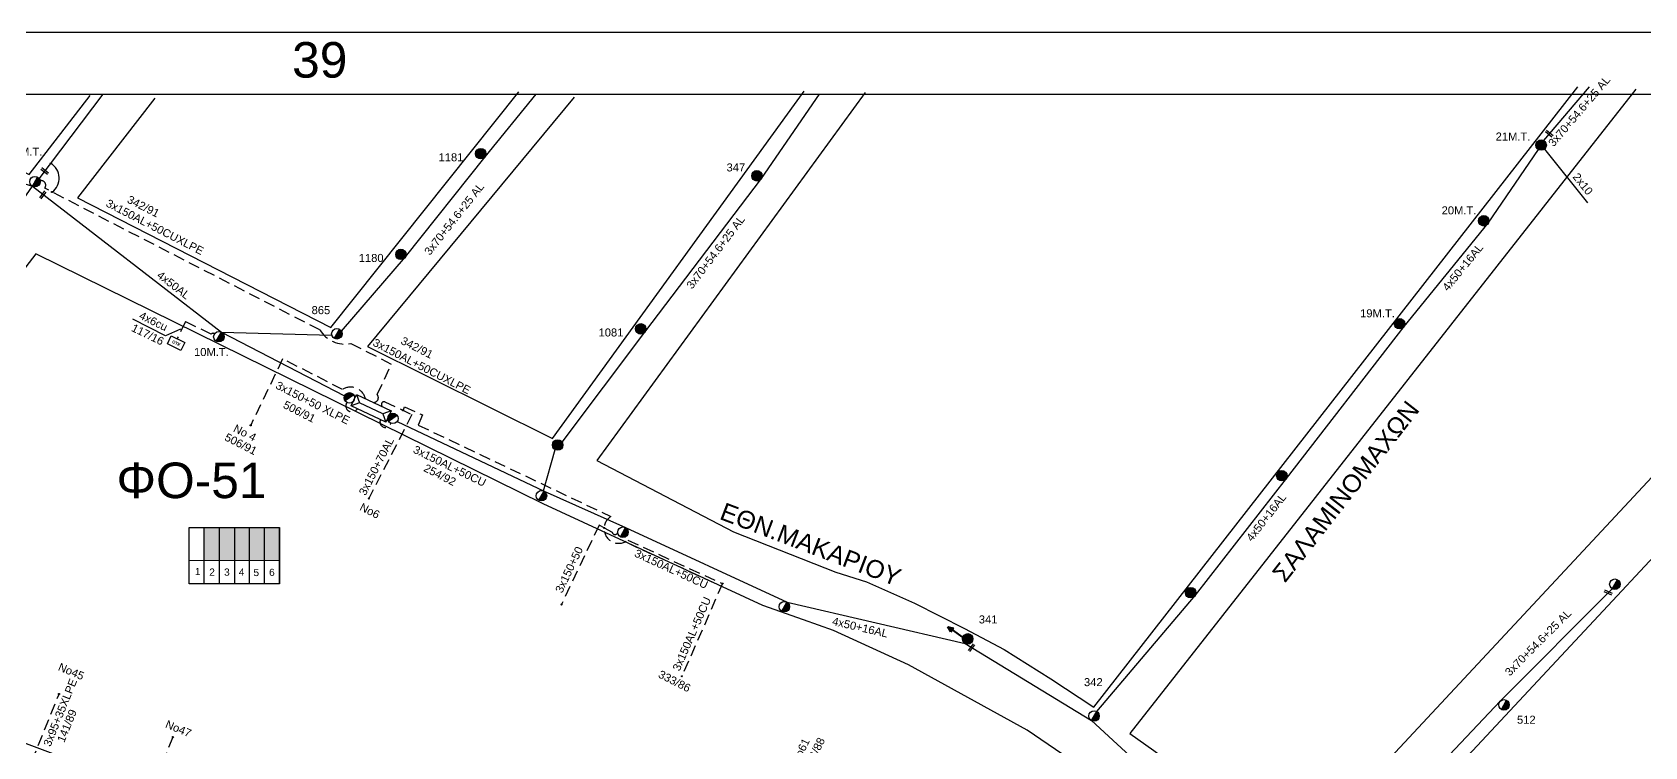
# Model space of a CAD drawing. Header units: millimetres. Extents: x 1020 to 3238, y 796 to 1818.
# Drawn here: x 2102.6 to 2465.3, y 1654.7 to 1815.4 of the extents above; entities that cross this region are included whole.
import ezdxf
from ezdxf.enums import TextEntityAlignment as Align

# ---------------------------------------------------------------- set-up
doc = ezdxf.new("R2010")
doc.units = ezdxf.units.MM
doc.linetypes.add('DASHED', pattern=[19.05, 12.7, -6.35])
for name, color, linetype, lineweight in [('2x10', 7, 'Continuous', 30), ('3x150+50', 7, 'Continuous', 30), ('3x150+50 XLPE', 7, 'SYN_LINE', 30), ('3x150+70AL', 7, 'DASHED', 30), ('3x150AL+50CU', 7, 'Continuous', 30), ('3x70+54.6+25 AL', 7, 'SYN_LINE', 30), ('3x95+35XLPE', 7, 'Continuous', 30), ('4x120+25 AL', 7, 'SYN_LINE', 30), ('4x50+16AL', 7, 'Continuous', 30), ('4x50AL', 7, 'Continuous', 30), ('Υπόβαθρο ΔΕΗ', 7, 'Continuous', 30)]:
    doc.layers.add(name, color=color, linetype=linetype, lineweight=lineweight)
for name, color, linetype in [('Pillar OTE', 7, 'Continuous'), ('text οδών', 7, 'Continuous'), ('text_kalodion', 7, 'Continuous'), ('ΑΓΝΩΣΤΟ ΕΝΑΕΡΙΟ ΚΑΛΩΔΙΟ', 7, 'Continuous'), ('Ασφαλειοκιβώτια Χ.Τ 9 αναχωρήσεων', 7, 'Continuous'), ('Επίτονοι', 7, 'Continuous'), ('Επιγραφές - Σχήματα', 7, 'Continuous'), ('Καλώδια ΧΤ   3x150AL+50XLPE', 7, 'DASHED'), ('Μηχανική τομή', 7, 'Continuous'), ('Στύλος Ξύλινος', 7, 'Continuous'), ('Στύλος Ξύλινος @ 1', 7, 'Continuous'), ('Στύλος ΦΜ', 7, 'Continuous'), ('Στύλος ΦΜ @ 1', 7, 'Continuous'), ('Συνδέσεις', 7, 'Continuous'), ('Υποσταθμός εναέριος 2 στύλων', 7, 'Continuous'), ('Υποσταθμός πόλεως', 7, 'Continuous'), ('Υπόγεια καλώδια Παροχών ΧΤ   4x50AL', 7, 'DASHED'), ('Υπόγεια καλώδια Παροχών ΧΤ   4x6', 7, 'DASHED')]:
    doc.layers.add(name, color=color, linetype=linetype)
doc.styles.add('arial', font='arial.ttf')
doc.styles.get("Standard").update_dxf_attribs({"font": 'arial.ttf'})
doc.linetypes.add('SYN_LINE', pattern='A,0.5,-0.0001,["/\\/\\/\\/",Standard,S=0.1,R=0,X=0,Y=-0.05],-0.25', length=0.7501)
doc.dimstyles.new('ISO-25', dxfattribs={"dimtxt": 2.5, "dimasz": 2.5, "dimexe": 1.25, "dimexo": 0.625, "dimtad": 1, "dimtxsty": 'Standard', "dimcen": 2.5, "dimadec": 0, "dimazin": 0, "dimtfac": 1, "dimtmove": 0, "dimatfit": 3, "dimfxl": 1, "dimarcsym": 0})

# ---------------------------------------------------------------- blocks, each defined once
blk = doc.blocks.new('ΥΠΑΡΧΩΝ ΤΣΙΜΕΝΤΕΝΙΟΣ ΣΤΥΛΟΣ')
at = {"layer": 'Στύλος ΦΜ'}
blk.add_hatch(color=7, dxfattribs=at).paths.add_polyline_path([(-1.29, -2.28, 0.574793), (2.62, 0, 0.268822), (1.3, 2.27)])
at = {"layer": 'Στύλος ΦΜ', "color": 7}
blk.add_line((-1.29, -2.28), (1.3, 2.27), dxfattribs=at)
blk.add_circle((0, 0), 2.62, dxfattribs=at)
at = {"layer": 'Στύλος ΦΜ', "flags": 4}
for tag, p in [('ΑΡΙΘΜΟΣ', (-4.68, 8.05)), ('ΤΥΠΟΣ', (-4.91, 3.03))]:
    blk.add_attdef(tag, p, '', height=4, dxfattribs=at)
blk = doc.blocks.new('ΥΠΟΣΤΑΘΜΟΣ ΕΝΑΕΡΙΟΣ ΕΠΙ 2 ΣΤΥΛΩΝ')
at = {"layer": 'Υποσταθμός εναέριος 2 στύλων', "linetype": 'Continuous'}
for points in [[(-11.97, -2.11, 0.574793), (-8.45, -0.07, 0.268822), (-9.64, 1.98)], [(9.68, -2.15, 0.574793), (13.19, -0.1, 0.268822), (12.01, 1.95)]]:
    blk.add_hatch(color=256, dxfattribs=at).paths.add_polyline_path(points)
for p, q in [((-11.97, -2.11), (-9.64, 1.98)), ((9.68, -2.15), (12.01, 1.95))]:
    blk.add_line(p, q, dxfattribs=at)
for centre in [(-10.81, -0.07), (10.84, -0.1)]:
    blk.add_circle(centre, 2.36, dxfattribs=at)
at = {"layer": 'Υποσταθμός πόλεως', "linetype": 'Continuous', "ltscale": 40}
blk.add_lwpolyline([(-8.57, 2.82), (8.57, 2.82), (8.57, -2.82), (-8.57, -2.82)], close=True, dxfattribs=at)
for points in [[(-5.75, 0), (-8.57, 2.82)], [(-8.57, -2.82), (-5.75, 0)], [(-5.75, 0), (5.75, 0)], [(5.75, 0), (8.57, 2.82)], [(8.57, -2.82), (5.75, 0)]]:
    blk.add_lwpolyline(points, dxfattribs=at)
at = {"layer": 'Υποσταθμός εναέριος 2 στύλων', "ltscale": 40, "flags": 1}
for tag, p in [('ΜΕΤΑΣΧΗΜΑΤΙΣΜΟΣ', (14.09, 2.51)), ('ΙΣΧΥΣ', (14.07, -0.28)), ('ΑΡΙΘΜΟΣ', (14.19, -3))]:
    blk.add_attdef(tag, p, '', height=1.8, dxfattribs=at)
blk = doc.blocks.new('ΥΠΑΡΧΩΝ ΞΥΛΙΝΟΣ ΣΤΥΛΟΣ')
at = {"layer": 'Στύλος Ξύλινος'}
h = blk.add_hatch(color=7, dxfattribs=at)
h.paths.add_polyline_path([(-2.62, 0, 0.270008), (-1.29, -2.28), (1.3, 2.27, 0.576266)])
h.paths.add_polyline_path([(-1.29, -2.28, 0.574793), (2.62, 0, 0.268822), (1.3, 2.27)])
at = {"layer": 'Στύλος Ξύλινος', "color": 7}
blk.add_line((-1.29, -2.28), (1.3, 2.27), dxfattribs=at)
blk.add_circle((0, 0), 2.62, dxfattribs=at)
at = {"layer": 'Στύλος Ξύλινος', "flags": 4}
for tag, p in [('ΑΡΙΘΜΟΣ', (-4.91, 8.6)), ('ΤΥΠΟΣ', (-4.85, 3.39))]:
    blk.add_attdef(tag, p, '', height=4, dxfattribs=at)
blk = doc.blocks.new('ΜΗΧΑΝΙΚΗ ΤΟΜΗ')
at = {"layer": 'Μηχανική τομή', "ltscale": 40}
for p, q in [((-1.9, 0.8), (5.7, 0.8)), ((-1.9, -0.8), (5.7, -0.8))]:
    blk.add_line(p, q, dxfattribs=at)
blk = doc.blocks.new('_ΣΥΝΔΕΣΗ')
at = {"layer": 'Συνδέσεις', "linetype": 'SYN_LINE', "ltscale": 40}
blk.add_hatch(color=256, dxfattribs=at).paths.add_polyline_path([(0.5, 0, 1), (-0.5, 0, 1)])
at = {"layer": 'Συνδέσεις'}
blk.add_circle((0, 0), 0.5, dxfattribs=at)
blk = doc.blocks.new('ΕΠΙΤΟΝΟΣ')
at = {"layer": 'Επίτονοι', "lineweight": 40, "ltscale": 40}
blk.add_hatch(color=256, dxfattribs=at).paths.add_polyline_path([(-1.13, 6.47), (0, 9.1), (1.13, 6.47)])
for p, q in [((-1.13, 6.47), (0, 9.1)), ((0, 9.1), (1.13, 6.47)), ((1.13, 6.47), (-1.13, 6.47)), ((-1.13, 6.47), (0, 6.47)), ((0, 6.47), (0, 0))]:
    blk.add_line(p, q, dxfattribs=at)
blk = doc.blocks.new('PILLAR ΟΤΕ')
at = {"layer": 'Pillar OTE', "ltscale": 40}
blk.add_lwpolyline([(-3.31, 2.02), (3.39, 2.02), (3.39, -1.99), (-3.31, -1.99)], close=True, dxfattribs=at)
at = {"layer": 'Pillar OTE', "insert": (-1.81, 0.71), "char_height": 1.3575, "width": 109.961, "attachment_point": 1}
blk.add_mtext('{\\fArial|b1|i0|c161|p34;OTE}', dxfattribs=at)

msp = doc.modelspace()

# ---------------------------------------------------------------- hatches: boundary and pattern name
at = {"layer": 'Ασφαλειοκιβώτια Χ.Τ 9 αναχωρήσεων', "lineweight": -3}
for color, points in [(85, [(2144.74, 1704.02), (2141.3, 1704.02), (2141.3, 1696.66), (2144.74, 1696.66)]), (2, [(2144.74, 1696.66), (2148.18, 1696.65), (2148.18, 1704.02), (2144.74, 1704.02)]), (1, [(2151.48, 1704.02), (2148.18, 1704.02), (2148.18, 1696.65), (2151.48, 1696.65)]), (6, [(2151.48, 1696.65), (2154.86, 1696.65), (2154.86, 1704.02), (2151.48, 1704.02)]), (5, [(2154.86, 1696.65), (2158.26, 1696.64), (2158.26, 1704.02), (2154.86, 1704.02)])]:
    msp.add_hatch(color=color, dxfattribs=at).paths.add_polyline_path(points)

# ---------------------------------------------------------------- linework, layer by layer
at = {"lineweight": -3}
msp.add_lwpolyline([(1059.16, 1801.46), (3011.12, 1801.46), (3011.12, 806.84), (1059.16, 806.84)], close=True, dxfattribs=at)
at = {"layer": '2x10', "color": 133, "linetype": 'SYN_LINE', "lineweight": -3, "ltscale": 20}
msp.add_lwpolyline([(2442.75, 1789.15), (2452.45, 1777.08)], dxfattribs=at)
at = {"layer": '3x150+50', "color": 1, "linetype": 'DASHED', "lineweight": -3, "ltscale": 0.2}
msp.add_lwpolyline([(2231.26, 1703.93), (2230.13, 1704.55), (2221.65, 1686.72)], dxfattribs=at)
msp.add_lwpolyline([(2231.26, 1703.93), (2233.06, 1703, 1.019293), (2234.35, 1703.24, 2.513732)], format="xyb", dxfattribs=at)
at = {"layer": '3x150+50 XLPE', "color": 5, "linetype": 'DASHED', "lineweight": -3, "ltscale": 0.2}
msp.add_lwpolyline([(2177.56, 1733, 0.522003), (2172.45, 1735.07), (2158.95, 1741.94), (2151.77, 1727.01)], format="xyb", dxfattribs=at)
at = {"layer": '3x150+50 XLPE', "color": 2, "linetype": 'DASHED', "lineweight": -3, "ltscale": 0.2}
msp.add_arc((2174.53, 1731.37), 1.36, 145.2282, 332.5084, dxfattribs=at)
at = {"layer": '3x150+50 XLPE', "color": 133, "linetype": 'DASHED', "lineweight": -3, "ltscale": 0.2}
msp.add_arc((2182.09, 1727.77), 1.24, 155.208, 346.6774, dxfattribs=at)
at = {"layer": '3x150+70AL', "color": 1, "linetype": 'DASHED', "lineweight": -3, "ltscale": 0.2}
msp.add_lwpolyline([(2181.38, 1731.2, -0.778224), (2181.93, 1732.31), (2188.03, 1729.43), (2178.35, 1710.55)], format="xyb", dxfattribs=at)
at = {"layer": '3x150+70AL', "color": 2, "linetype": 'DASHED', "lineweight": -3, "ltscale": 0.2}
msp.add_lwpolyline([(2134.28, 1656.9), (2128.77, 1643.36), (2115.96, 1648.31, -0.532575), (2113, 1648.78, 225.954565)], format="xyb", dxfattribs=at)
at = {"layer": '3x150AL+50CU', "color": 6, "linetype": 'DASHED', "lineweight": -3, "ltscale": 0.2}
msp.add_lwpolyline([(2179.35, 1732.15, 0.650672), (2180.23, 1733.94), (2183.42, 1740.71), (2174.3, 1745.4, -0.314814), (2167.31, 1748.46), (2105.45, 1780.32, 0.71637), (2104.41, 1782.01, -1.554702)], format="xyb", dxfattribs=at)
at = {"layer": '3x150AL+50CU', "color": 1, "linetype": 'DASHED', "lineweight": -3, "ltscale": 0.2}
msp.add_lwpolyline([(2186.04, 1730.37), (2186.38, 1731.17), (2190.38, 1729.34), (2189.46, 1727.05), (2232.75, 1706.5, 1.047974), (2236.57, 1701.18), (2257.87, 1691.4), (2248.76, 1670.57)], format="xyb", dxfattribs=at)
at = {"layer": '3x70+54.6+25 AL', "color": 133, "linetype": 'SYN_LINE', "lineweight": -3, "ltscale": 20}
msp.add_lwpolyline([(2442.56, 1791.06), (2452.86, 1803.14)], dxfattribs=at)
at = {"layer": '3x70+54.6+25 AL', "color": 2, "linetype": 'SYN_LINE', "lineweight": -3, "ltscale": 20}
for points in [[(2172.16, 1748.21), (2186.6, 1764.9), (2204.47, 1787.42), (2215.97, 1801.46)], [(2145.21, 1747.95), (2170.01, 1747.31)]]:
    msp.add_lwpolyline(points, dxfattribs=at)
at = {"layer": '3x70+54.6+25 AL', "color": 85, "linetype": 'SYN_LINE', "lineweight": -3, "ltscale": 20}
msp.add_lwpolyline([(2221.8, 1723.24), (2240.43, 1747.99), (2266.65, 1782.53), (2279.66, 1801.46)], dxfattribs=at)
at = {"layer": '3x70+54.6+25 AL', "color": 85, "linetype": 'SYN_LINE', "lineweight": -3, "ltscale": 10}
msp.add_lwpolyline([(2217.59, 1712.27), (2220.24, 1721.57)], dxfattribs=at)
at = {"layer": '3x95+35XLPE', "color": 2, "linetype": 'DASHED', "lineweight": -3, "ltscale": 0.2}
msp.add_lwpolyline([(2095.32, 1655.85), (2094.83, 1654.09), (2102.55, 1651.44), (2108.67, 1666.57)], dxfattribs=at)
at = {"layer": '4x120+25 AL', "color": 133, "linetype": 'SYN_LINE', "lineweight": -3, "ltscale": 20}
msp.add_lwpolyline([(2393.98, 1626.27), (2412.36, 1643.4), (2432.85, 1665.02), (2457.99, 1690.25)], dxfattribs=at)
at = {"layer": '4x50+16AL', "lineweight": -3, "ltscale": 0.2}
msp.add_lwpolyline([(2342.04, 1662.66), (2364.22, 1688.83), (2384.7, 1715.06), (2411.17, 1749.26), (2430.11, 1772.44), (2441.4, 1789.01)], dxfattribs=at)
at = {"layer": '4x50+16AL', "color": 27, "lineweight": -3, "ltscale": 0.2}
msp.add_lwpolyline([(2022.5, 1670.68), (2048.8, 1707.08), (2078.96, 1747.45), (2086.05, 1756.86), (2102.67, 1780.77)], dxfattribs=at)
at = {"layer": '4x50+16AL', "color": 85, "lineweight": -3, "ltscale": 0.2}
for points in [[(2184.69, 1727.83), (2217.75, 1712.19), (2236.08, 1704)], [(2236.08, 1704), (2272.39, 1687.25), (2312.45, 1677.96), (2340.87, 1660.61), (2367.79, 1635.8), (2392.22, 1625.3)]]:
    msp.add_lwpolyline(points, dxfattribs=at)
at = {"layer": '4x50AL', "color": 2, "lineweight": -3, "ltscale": 0.2}
msp.add_lwpolyline([(2040.17, 1799.76), (2102.67, 1780.77), (2145.21, 1747.95), (2172.9, 1733.65)], dxfattribs=at)
at = {"layer": 'Pillar OTE', "lineweight": -3, "ltscale": 40}
for points in [[(2137.97, 1691.38), (2137.97, 1704.02), (2158.26, 1704.02), (2158.26, 1691.36), (2137.97, 1691.38)], [(2141.3, 1691.38), (2141.3, 1704.02)], [(2144.74, 1691.38), (2144.74, 1704.02)], [(2148.18, 1691.37), (2148.18, 1704.02)], [(2151.47, 1691.37), (2151.48, 1704.02)], [(2154.86, 1691.37), (2154.86, 1704.02)], [(2158.26, 1691.36), (2158.26, 1704.02)], [(2137.97, 1696.66), (2158.26, 1696.64)]]:
    msp.add_lwpolyline(points, dxfattribs=at)
at = {"layer": 'ΑΓΝΩΣΤΟ ΕΝΑΕΡΙΟ ΚΑΛΩΔΙΟ', "color": 6, "lineweight": -3, "ltscale": 0.2}
msp.add_lwpolyline([(2104.22, 1782.47), (2118.6, 1801.46)], dxfattribs=at)
at = {"layer": 'Επιγραφές - Σχήματα', "lineweight": -3}
msp.add_lwpolyline([(1019.92, 1815.41), (3237.54, 1815.41), (3238.24, 796.27), (1019.92, 796.27)], close=True, dxfattribs=at)
at = {"layer": 'Καλώδια ΧΤ   3x150AL+50XLPE', "linetype": 'DASHED', "lineweight": -3, "ltscale": 0.2}
msp.add_lwpolyline([(2236.41, 1700.63), (2257.62, 1690.83)], dxfattribs=at)
at = {"layer": 'Υπόβαθρο ΔΕΗ', "color": 7, "lineweight": -3}
for points in [[(2289.95, 1801.86), (2229.62, 1719.13), (2260.37, 1703.02), (2283.37, 1693.99), (2290.25, 1691.81), (2301.07, 1687.03), (2312.27, 1681.35), (2321.19, 1676.56), (2331.69, 1670.03), (2341.39, 1663.6), (2450.21, 1803.13)], [(2463.31, 1802.58), (2349.52, 1657.72), (2354.85, 1653.88), (2360.84, 1649.43), (2365.43, 1646.43), (2370.38, 1643.79), (2382.79, 1639.31), (2392.68, 1635.7), (2508.21, 1759.66)], [(2067.21, 1801.13), (2101.99, 1783.42), (2115.65, 1801.22)], [(2130.19, 1800.62), (2112.8, 1778.15), (2169.79, 1748.97), (2212.06, 1802.02)], [(2224.51, 1800.83), (2178.01, 1744.75), (2219.64, 1724.08), (2276.28, 1802.15)], [(2310.84, 1646.9), (2278.73, 1587.97), (2372.19, 1554.31), (2402.82, 1544.41), (2446.25, 1530.53), (2472.17, 1592.47), (2424.33, 1611.66), (2406.81, 1618.33), (2388.14, 1625.01), (2359.46, 1635.88), (2326.41, 1658.46), (2299.72, 1673.17), (2282.81, 1680.83), (2276.09, 1683.28), (2266.98, 1686.51), (2217.57, 1709.33), (2103.45, 1765.61), (2103.45, 1765.61), (2035.53, 1677.3), (2060.34, 1670.76), (2264.84, 1594.23), (2298.07, 1653.13)], [(2132.6, 1747.12), (2125.26, 1750.87)], [(2536.27, 1674.44), (2561.98, 1703.22), (2517.76, 1751.52), (2405.53, 1631.34), (2606.65, 1550.91), (2630.45, 1572.7), (2625.78, 1632.37), (2568.97, 1696.11), (2542.85, 1666.72)]]:
    msp.add_lwpolyline(points, dxfattribs=at)
at = {"layer": 'Υπόβαθρο ΔΕΗ', "lineweight": -3}
msp.add_arc((2104.82, 1782.6), 3.87, 306.0145, 58.8448, dxfattribs=at)
at = {"layer": 'Υπόγεια καλώδια Παροχών ΧΤ   4x6', "color": 2, "linetype": 'DASHED', "lineweight": -3, "ltscale": 0.2}
msp.add_lwpolyline([(2143.63, 1747.57, 0.440097), (2142.88, 1747.49), (2137.14, 1750.32), (2135.27, 1746.53)], format="xyb", dxfattribs=at)

# ---------------------------------------------------------------- block references
at = {"layer": 'Pillar OTE', "xscale": 0.5, "yscale": 0.5, "zscale": 0.5, "rotation": 333.9999999999999}
msp.add_blockref('PILLAR ΟΤΕ', (2134.97, 1745.49), dxfattribs=at)
at = {"layer": 'Επίτονοι', "lineweight": -3, "xscale": 0.4499999999998181, "yscale": 0.4499999999998181, "zscale": 0.4499999999998181, "rotation": 54.41795069260478}
msp.add_blockref('ΕΠΙΤΟΝΟΣ', (2311.9, 1679.31), dxfattribs=at)
at = {"layer": 'Μηχανική τομή', "lineweight": -3, "xscale": 0.2499999999999677, "yscale": 0.2499999999999677, "zscale": 0.2499999999999677}
for p, rotation in [((2443.45, 1792.93), 320.1295855198439), ((2105.08, 1784.51), 321.9749035657328), ((2104.79, 1778.45), 53.19867403427855), ((2456.58, 1689.65), 335.5582107174905), ((2313.65, 1676.62), 53.19867403427855)]:
    msp.add_blockref('ΜΗΧΑΝΙΚΗ ΤΟΜΗ', p, dxfattribs=dict(at, rotation=rotation))
at = {"layer": 'Στύλος Ξύλινος @ 1', "lineweight": -3, "ltscale": 40}
ref = msp.add_blockref('ΥΠΑΡΧΩΝ ΞΥΛΙΝΟΣ ΣΤΥΛΟΣ', (2441.98, 1790.04), dxfattribs=dict(at, xscale=0.4499999999997448, yscale=0.4499999999997448, zscale=0.4499999999997448))
ref.add_attrib('ΤΥΠΟΣ', '21M.T.', (2431.76, 1791.06), dxfattribs={"layer": 'Στύλος Ξύλινος', "height": 1.8, "flags": 4})
ref = msp.add_blockref('ΥΠΑΡΧΩΝ ΞΥΛΙΝΟΣ ΣΤΥΛΟΣ', (2203.51, 1788.1), dxfattribs=dict(at, xscale=0.4499999999997448, yscale=0.4499999999997448, zscale=0.4499999999997448))
ref.add_attrib('ΤΥΠΟΣ', '1181', (2194.02, 1786.39), dxfattribs={"layer": 'Στύλος Ξύλινος', "height": 1.8, "flags": 4})
ref = msp.add_blockref('ΥΠΑΡΧΩΝ ΞΥΛΙΝΟΣ ΣΤΥΛΟΣ', (2265.63, 1783.12), dxfattribs=dict(at, xscale=0.4499999999997448, yscale=0.4499999999997448, zscale=0.4499999999997448))
ref.add_attrib('ΤΥΠΟΣ', '347', (2258.79, 1784.11), dxfattribs={"layer": 'Στύλος Ξύλινος', "height": 1.8, "flags": 4})
ref = msp.add_blockref('ΥΠΑΡΧΩΝ ΞΥΛΙΝΟΣ ΣΤΥΛΟΣ', (2429.08, 1773.01), dxfattribs=dict(at, xscale=0.4499999999997448, yscale=0.4499999999997448, zscale=0.4499999999997448))
ref.add_attrib('ΤΥΠΟΣ', '20M.T.', (2419.61, 1774.45), dxfattribs={"layer": 'Στύλος Ξύλινος', "height": 1.8, "flags": 4})
ref = msp.add_blockref('ΥΠΑΡΧΩΝ ΞΥΛΙΝΟΣ ΣΤΥΛΟΣ', (2185.56, 1765.45), dxfattribs=dict(at, xscale=0.4499999999997448, yscale=0.4499999999997448, zscale=0.4499999999997448))
ref.add_attrib('ΤΥΠΟΣ', '1180', (2176.07, 1763.75), dxfattribs={"layer": 'Στύλος Ξύλινος', "height": 1.8, "flags": 4})
ref = msp.add_blockref('ΥΠΑΡΧΩΝ ΞΥΛΙΝΟΣ ΣΤΥΛΟΣ', (2410.15, 1749.85), dxfattribs=dict(at, xscale=0.4499999999997448, yscale=0.4499999999997448, zscale=0.4499999999997448))
ref.add_attrib('ΤΥΠΟΣ', '19M.T.', (2401.27, 1751.3), dxfattribs={"layer": 'Στύλος Ξύλινος', "height": 1.8, "flags": 4})
ref = msp.add_blockref('ΥΠΑΡΧΩΝ ΞΥΛΙΝΟΣ ΣΤΥΛΟΣ', (2239.49, 1748.7), dxfattribs=dict(at, xscale=0.4499999999997448, yscale=0.4499999999997448, zscale=0.4499999999997448))
ref.add_attrib('ΤΥΠΟΣ', '1081', (2230, 1746.99), dxfattribs={"layer": 'Στύλος Ξύλινος', "height": 1.8, "flags": 4})
at = {"layer": 'Στύλος Ξύλινος @ 1', "lineweight": -3, "ltscale": 40, "xscale": 0.4499999999997448, "yscale": 0.4499999999997448, "zscale": 0.4499999999997448}
for p in [(2220.82, 1722.59), (2383.69, 1715.67), (2363.17, 1689.37)]:
    msp.add_blockref('ΥΠΑΡΧΩΝ ΞΥΛΙΝΟΣ ΣΤΥΛΟΣ', p, dxfattribs=at)
at = {"layer": 'Στύλος Ξύλινος @ 1', "lineweight": -3, "ltscale": 40}
ref = msp.add_blockref('ΥΠΑΡΧΩΝ ΞΥΛΙΝΟΣ ΣΤΥΛΟΣ', (2313.03, 1678.98), dxfattribs=dict(at, xscale=0.4499999999997448, yscale=0.4499999999997448, zscale=0.4499999999997448))
ref.add_attrib('ΤΥΠΟΣ', '341', (2315.52, 1682.45), dxfattribs={"layer": 'Στύλος Ξύλινος', "height": 1.8, "flags": 4})
at = {"layer": 'Στύλος ΦΜ @ 1', "lineweight": -3, "ltscale": 40}
ref = msp.add_blockref('ΥΠΑΡΧΩΝ ΤΣΙΜΕΝΤΕΝΙΟΣ ΣΤΥΛΟΣ', (2103.25, 1781.8), dxfattribs=dict(at, xscale=0.450000000000137, yscale=0.450000000000137, zscale=0.450000000000137))
ref.add_attrib('ΤΥΠΟΣ', '9M.T.', (2098.51, 1787.66), dxfattribs={"layer": 'Στύλος ΦΜ', "height": 1.8, "flags": 4})
ref = msp.add_blockref('ΥΠΑΡΧΩΝ ΤΣΙΜΕΝΤΕΝΙΟΣ ΣΤΥΛΟΣ', (2171.16, 1747.59), dxfattribs=dict(at, xscale=0.4500000000001371, yscale=0.4500000000001371, zscale=0.4500000000001371))
ref.add_attrib('ΤΥΠΟΣ', '865', (2165.47, 1752.01), dxfattribs={"layer": 'Στύλος ΦΜ', "height": 1.8, "flags": 4})
ref = msp.add_blockref('ΥΠΑΡΧΩΝ ΤΣΙΜΕΝΤΕΝΙΟΣ ΣΤΥΛΟΣ', (2144.62, 1746.93), dxfattribs=dict(at, xscale=0.4500000000001371, yscale=0.4500000000001371, zscale=0.4500000000001371))
ref.add_attrib('ΤΥΠΟΣ', '10M.T.', (2139.03, 1742.59), dxfattribs={"layer": 'Στύλος ΦΜ', "height": 1.8, "flags": 4})
for p, xscale, yscale, zscale in [((2217.17, 1711.17), 0.450000000000137, 0.450000000000137, 0.450000000000137), ((2235.5, 1702.97), 0.450000000000137, 0.450000000000137, 0.450000000000137), ((2458.57, 1691.28), 0.4500000000002256, 0.4500000000002256, 0.4500000000002256), ((2271.8, 1686.22), 0.450000000000137, 0.450000000000137, 0.450000000000137)]:
    msp.add_blockref('ΥΠΑΡΧΩΝ ΤΣΙΜΕΝΤΕΝΙΟΣ ΣΤΥΛΟΣ', p, dxfattribs=dict(at, xscale=xscale, yscale=yscale, zscale=zscale))
ref = msp.add_blockref('ΥΠΑΡΧΩΝ ΤΣΙΜΕΝΤΕΝΙΟΣ ΣΤΥΛΟΣ', (2341.45, 1661.64), dxfattribs=dict(at, xscale=0.4500000000000106, yscale=0.4500000000000106, zscale=0.4500000000000106))
ref.add_attrib('ΤΥΠΟΣ', '342', (2339.18, 1668.35), dxfattribs={"layer": 'Στύλος ΦΜ', "height": 1.8, "flags": 4})
ref = msp.add_blockref('ΥΠΑΡΧΩΝ ΤΣΙΜΕΝΤΕΝΙΟΣ ΣΤΥΛΟΣ', (2433.63, 1664.14), dxfattribs=dict(at, xscale=0.4500000000002256, yscale=0.4500000000002256, zscale=0.4500000000002256))
ref.add_attrib('ΤΥΠΟΣ', '512', (2436.56, 1659.9), dxfattribs={"layer": 'Στύλος ΦΜ', "height": 1.8, "flags": 4})
at = {"layer": 'Συνδέσεις', "lineweight": -3, "xscale": 0.25, "yscale": 0.25, "zscale": 0.25}
for p in [(2106.83, 1785.92), (2107.1, 1779.47), (2186.04, 1730.37), (2151.77, 1727.01), (2178.35, 1710.56), (2231.26, 1703.93), (2257.87, 1691.4), (2221.66, 1686.72), (2248.76, 1670.58), (2108.67, 1666.57), (2134.28, 1656.9)]:
    msp.add_blockref('_ΣΥΝΔΕΣΗ', p, dxfattribs=at)
at = {"layer": 'Υποσταθμός εναέριος 2 στύλων', "lineweight": -3, "xscale": 0.5000000000003391, "yscale": 0.5000000000003391, "zscale": 0.5000000000003391, "rotation": 154.820714671556}
msp.add_blockref('ΥΠΟΣΤΑΘΜΟΣ ΕΝΑΕΡΙΟΣ ΕΠΙ 2 ΣΤΥΛΩΝ', (2178.86, 1730.83), dxfattribs=at)

# ---------------------------------------------------------------- texts
at = {"lineweight": -3, "ltscale": 30, "char_height": 1.63, "width": 11.2573, "attachment_point": 1}
for s, insert in [('1', (2139.22, 1694.94)), ('2', (2142.45, 1694.81)), ('3', (2145.79, 1694.81)), ('4', (2149.09, 1694.81)), ('5', (2152.39, 1694.73)), ('6', (2155.91, 1694.75))]:
    msp.add_mtext(s, dxfattribs=dict(at, insert=insert))
at = {"layer": 'text οδών', "lineweight": -3}
msp.add_text('ΣΑΛΑΜΙΝΟΜΑΧΩΝ', height=4, rotation=52.0481, dxfattribs=at).set_placement((2398.04, 1712.17), align=Align.MIDDLE_CENTER)
at = {"layer": 'text οδών', "lineweight": -3, "ltscale": 40, "insert": (2258.41, 1709.74), "char_height": 2, "width": 13.6816, "attachment_point": 1, "rotation": 339.1129}
msp.add_mtext('{\\H2x;EΘN.MAKAPIOY\\fMS Shell Dlg|b0|i0|c0|p0;\\H0.35416x;\\P} ', dxfattribs=at)
at = {"layer": 'text_kalodion', "linetype": 'Continuous', "lineweight": -3, "ltscale": 0.2}
for s, rotation, p in [('3x70+54.6+25 AL', 49.5556, (2450.55, 1797.65)), ('3x70+54.6+25 AL', 51.5563, (2197.53, 1773.43)), ('2x10', 308.782, (2451.37, 1781.29)), ('3x150AL+50CUXLPE', 332.7527, (2130.25, 1771.6)), ('3x70+54.6+25 AL', 52.8018, (2256.32, 1765.95)), ('4x50+16AL', 50.7541, (2424.36, 1762.56)), ('4x50AL', 322.3485, (2134.43, 1758.54)), ('3x150AL+50CUXLPE', 332.7872, (2190.25, 1740.28)), ('3x150+50 XLPE', 333.0339, (2165.75, 1732.07)), ('3x150+70AL', 62.8332, (2180.03, 1717.78)), ('3x150AL+50CU', 334.0414, (2196.53, 1717.85)), ('4x50+16AL', 52.0277, (2380.16, 1706.32)), ('3x150+50', 64.5677, (2223.38, 1694.54)), ('3x150AL+50CU', 335.3276, (2246.37, 1694.7)), ('3x150AL+50CU', 66.3583, (2250.97, 1680.11)), ('4x50+16AL', 346.9445, (2288.85, 1681.58)), ('3x70+54.6+25 AL', 45.1062, (2441.3, 1678.15)), ('3x95+35XLPE', 67.9694, (2108.93, 1662.42))]:
    msp.add_text(s, height=1.8, rotation=rotation, dxfattribs=at).set_placement(p, align=Align.MIDDLE_CENTER)
at = {"layer": 'Επιγραφές - Σχήματα', "lineweight": -3, "char_height": 8, "width": 15.5504, "attachment_point": 1, "style": 'arial'}
for s, insert in [('39', (2161.09, 1813.2)), ('ΦO-51', (2121.58, 1718.63))]:
    msp.add_mtext(s, dxfattribs=dict(at, insert=insert))
at = {"layer": 'Υπόβαθρο ΔΕΗ', "lineweight": -3, "char_height": 1.8, "width": 9.1232, "attachment_point": 1, "style": 'arial'}
for s, insert, rotation in [('342/91', (2124.62, 1778.8), 333), ('342/91', (2186.16, 1747.04), 333), ('506/91', (2159.71, 1732.63), 333), ('No 4', (2148.51, 1727.33), 333), ('506/91', (2146.55, 1725.35), 333), ('254/92', (2191.31, 1718.41), 333), ('No6', (2176.92, 1709.63), 333), ('No45', (2109, 1673.65), 337.2181), ('333/86', (2244.09, 1672.02), 333), ('141/89', (2108.17, 1656.21), 68), ('No47', (2133.1, 1660.78), 337.2181), ('No61\\P554/88', (2273.32, 1651.42), 63.9638)]:
    msp.add_mtext(s, dxfattribs=dict(at, insert=insert, rotation=rotation))
at = {"layer": 'Υπόγεια καλώδια Παροχών ΧΤ   4x50AL', "color": 7, "ltscale": 0.2, "char_height": 1.8, "attachment_point": 1, "rotation": 334}
for s, insert in [('4x6cu', (2127.29, 1752.7)), ('117/16', (2125.56, 1749.92))]:
    msp.add_mtext_dynamic_manual_height_columns(s, width=1.8, gutter_width=12.5, heights=[0.118], dxfattribs=dict(at, insert=insert))

# ---------------------------------------------------------------- leaders
at = {"layer": 'Επιγραφές - Σχήματα', "ltscale": 40}
msp.add_leader([(2136, 1748.64), (2132.6, 1747.12)], dimstyle='ISO-25', override={"dimasz": 1, "dimtad": 0}, dxfattribs=at)

doc.saveas('drawing.dxf')
